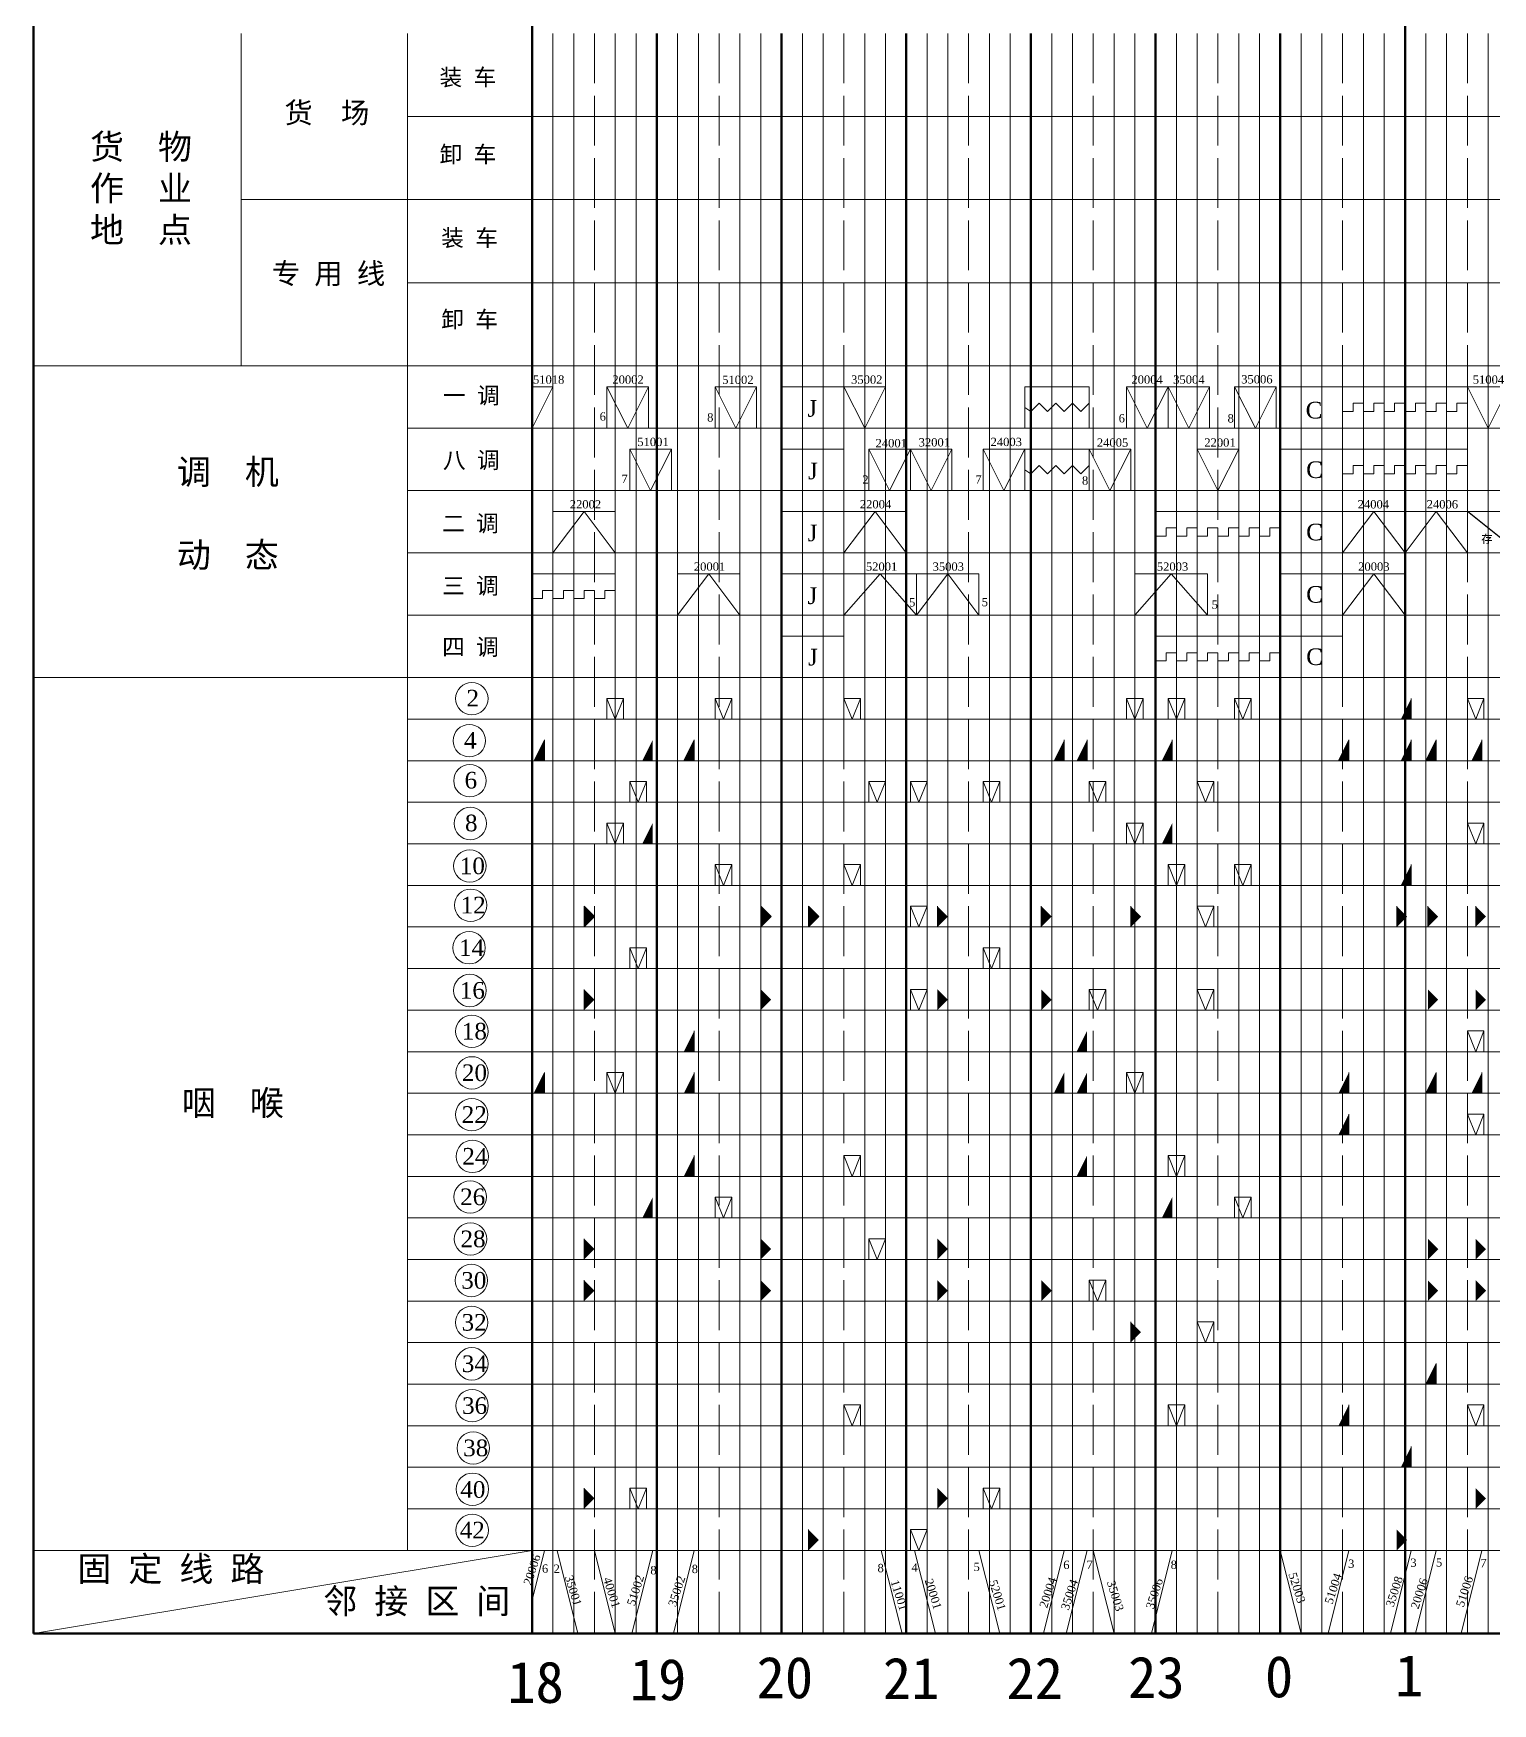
# Model space of a CAD drawing. Header units: millimetres. Extents: x 115 to 1075, y -349 to 784.
# Drawn here: x 115 to 466.1, y -335.9 to 66 of the extents above; entities that cross this region are included whole.
import ezdxf

# ---------------------------------------------------------------- set-up
doc = ezdxf.new("R2010")
doc.units = ezdxf.units.MM
doc.linetypes.add('ACAD_ISO02W100', pattern=[15, 12, -3])
doc.layers.get('0').update_dxf_attribs({"color": 3, "lineweight": 120})
for name, color, linetype, lineweight in [('十分格1', 3, 'Continuous', 20), ('十分格2', 3, 'ACAD_ISO02W100', 20), ('小时格1', 3, 'Continuous', 100), ('小时格2', 3, 'Continuous', 80)]:
    doc.layers.add(name, color=color, linetype=linetype, lineweight=lineweight)
doc.layers.add('文字', color=3, linetype='Continuous')
doc.dimstyles.new('ISO-25', dxfattribs={"dimtxt": 2.5, "dimasz": 2.5, "dimexe": 1.25, "dimexo": 0.625, "dimtad": 1, "dimdsep": 46, "dimtxsty": 'Standard', "dimcen": 2.5, "dimadec": 0, "dimazin": 0, "dimtfac": 1, "dimtmove": 0, "dimatfit": 3, "dimfxl": 1, "dimarcsym": 0})

msp = doc.modelspace()

# ---------------------------------------------------------------- hatches: boundary and pattern name
at = {"layer": '十分格2', "linetype": 'ByBlock'}
for points in [[(446.5, -99), (446.5, -94), (444, -99)], [(238, -109), (238, -104), (235.5, -109)], [(264, -109), (264, -104), (261.5, -109)], [(274, -109), (274, -104), (271.5, -109)], [(363, -109), (363, -104), (360.5, -109)], [(368.5, -109), (368.5, -104), (366, -109)], [(389, -109), (389, -104), (386.5, -109)], [(431.5, -109), (431.5, -104), (429, -109)], [(446.5, -109), (446.5, -104), (444, -109)], [(452.5, -109), (452.5, -104), (450, -109)], [(463.5, -109), (463.5, -104), (461, -109)], [(264, -129), (264, -124), (261.5, -129)], [(389, -129), (389, -124), (386.5, -129)], [(446.5, -139), (446.5, -134), (444, -139)], [(247.5, -144), (250, -146.5), (247.5, -149)], [(290, -144), (292.5, -146.5), (290, -149)], [(304, -146.5), (301.5, -149), (301.5, -144)], [(332.5, -144), (335, -146.5), (332.5, -149)], [(357.5, -144), (360, -146.5), (357.5, -149)], [(379, -144), (381.5, -146.5), (379, -149)], [(445.5, -146.5), (443, -149), (443, -144)], [(450.5, -144), (453, -146.5), (450.5, -149)], [(462, -144), (464.5, -146.5), (462, -149)], [(247.5, -164), (250, -166.5), (247.5, -169)], [(290, -164), (292.5, -166.5), (290, -169)], [(332.5, -164), (335, -166.5), (332.5, -169)], [(357.5, -164), (360, -166.5), (357.5, -169)], [(450.5, -164), (453, -166.5), (450.5, -169)], [(462, -164), (464.5, -166.5), (462, -169)], [(274, -179), (274, -174), (271.5, -179)], [(368.5, -179), (368.5, -174), (366, -179)], [(238, -189), (238, -184), (235.5, -189)], [(274, -189), (274, -184), (271.5, -189)], [(363, -189), (363, -184), (360.5, -189)], [(368.5, -189), (368.5, -184), (366, -189)], [(431.5, -189), (431.5, -184), (429, -189)], [(452.5, -189), (452.5, -184), (450, -189)], [(463.5, -189), (463.5, -184), (461, -189)], [(431.5, -199), (431.5, -194), (429, -199)], [(274, -209), (274, -204), (271.5, -209)], [(368.5, -209), (368.5, -204), (366, -209)], [(264, -219), (264, -214), (261.5, -219)], [(389, -219), (389, -214), (386.5, -219)], [(247.5, -224), (250, -226.5), (247.5, -229)], [(290, -224), (292.5, -226.5), (290, -229)], [(332.5, -224), (335, -226.5), (332.5, -229)], [(450.5, -224), (453, -226.5), (450.5, -229)], [(462, -224), (464.5, -226.5), (462, -229)], [(247.5, -234), (250, -236.5), (247.5, -239)], [(290, -234), (292.5, -236.5), (290, -239)], [(332.5, -234), (335, -236.5), (332.5, -239)], [(357.5, -234), (360, -236.5), (357.5, -239)], [(450.5, -234), (453, -236.5), (450.5, -239)], [(462, -234), (464.5, -236.5), (462, -239)], [(379, -244), (381.5, -246.5), (379, -249)], [(452.5, -259), (452.5, -254), (450, -259)], [(431.5, -269), (431.5, -264), (429, -269)], [(446.5, -279), (446.5, -274), (444, -279)], [(247.5, -284), (250, -286.5), (247.5, -289)], [(332.5, -284), (335, -286.5), (332.5, -289)], [(462, -284), (464.5, -286.5), (462, -289)], [(304, -296.5), (301.5, -299), (301.5, -294)], [(445.5, -296.5), (443, -299), (443, -294)]]:
    msp.add_hatch(color=0, dxfattribs=at).paths.add_polyline_path(points)

# ---------------------------------------------------------------- linework, layer by layer
for p, q in [((115, -319), (115, 686)), ((1075, -319), (115, -319))]:
    msp.add_line(p, q)
at = {"layer": '十分格1'}
for p, q in [((240, 66), (240, -319)), ((245, 66), (245, -319)), ((255, 66), (255, -319)), ((260, 66), (260, -319)), ((270, 66), (270, -319)), ((275, 66), (275, -319)), ((285, 66), (285, -319)), ((290, 66), (290, -319)), ((300, 66), (300, -319)), ((305, 66), (305, -319)), ((315, 66), (315, -319)), ((320, 66), (320, -319)), ((330, 66), (330, -319)), ((335, 66), (335, -319)), ((345, 66), (345, -319)), ((350, 66), (350, -319)), ((360, 66), (360, -319)), ((365, 66), (365, -319)), ((375, 66), (375, -319)), ((380, 66), (380, -319)), ((390, 66), (390, -319)), ((395, 66), (395, -319)), ((405, 66), (405, -319)), ((410, 66), (410, -319)), ((420, 66), (420, -319)), ((425, 66), (425, -319)), ((435, 66), (435, -319)), ((440, 66), (440, -319)), ((450, 66), (450, -319)), ((455, 66), (455, -319)), ((465, 66), (465, -319))]:
    msp.add_line(p, q, dxfattribs=at)
at = {"layer": '十分格2', "color": 0, "linetype": 'ByBlock'}
for p, q in [((165, 66), (165, -14)), ((205, 66), (205, -14)), ((235, 46), (205, 46)), ((235, 46), (955, 46)), ((235, 26), (165, 26)), ((235, 26), (955, 26)), ((235, 6), (205, 6)), ((205, 6), (955, 6)), ((115, -14), (955, -14)), ((205, -14), (205, -89)), ((235, -29), (235, -19)), ((235, -19), (240, -19)), ((240, -19), (235, -29)), ((240, -19), (240, -29)), ((253, -29), (253, -19)), ((253, -19), (258, -29)), ((253, -19), (263, -19)), ((258, -29), (263, -19)), ((263, -19), (263, -29)), ((279, -29), (279, -19)), ((279, -19), (284, -29)), ((279, -19), (289, -19)), ((284, -29), (289, -19)), ((289, -19), (289, -29)), ((295, -29), (295, -19)), ((295, -19), (310, -19)), ((310, -29), (310, -19)), ((310, -19), (320, -19)), ((310, -19), (315, -29)), ((315, -29), (320, -19)), ((320, -19), (320, -29)), ((353.5, -29), (353.5, -19)), ((353.5, -19), (369, -19)), ((369, -19), (369, -29)), ((378, -29), (378, -19)), ((378, -19), (383, -29)), ((378, -19), (388, -19)), ((383, -29), (388, -19)), ((388, -19), (388, -29)), ((388, -19), (393, -29)), ((388, -19), (398, -19)), ((393, -29), (398, -19)), ((398, -19), (398, -29)), ((404, -29), (404, -19)), ((404, -19), (409, -29)), ((404, -19), (414, -19)), ((409, -29), (414, -19)), ((414, -19), (414, -29)), ((415, -29), (415, -19)), ((415, -19), (430, -19)), ((430, -19), (430, -29)), ((430, -19), (460, -19)), ((460, -29), (460, -19)), ((460, -19), (465, -29)), ((460, -19), (470, -19)), ((465, -29), (470, -19)), ((353.5, -24), (355, -25)), ((355, -25), (357, -23)), ((357, -23), (359, -25)), ((359, -25), (361, -23)), ((361, -23), (363, -25)), ((363, -25), (365, -23)), ((365, -23), (367, -25)), ((367, -25), (369, -23)), ((432.5, -25), (432.5, -23)), ((432.5, -23), (435, -23)), ((435, -23), (435, -25)), ((437.5, -25), (437.5, -23)), ((437.5, -23), (440, -23)), ((440, -23), (440, -25)), ((442.5, -25), (442.5, -23)), ((442.5, -23), (445, -23)), ((445, -23), (445, -25)), ((447.5, -25), (447.5, -23)), ((447.5, -23), (450, -23)), ((450, -23), (450, -25)), ((452.5, -25), (452.5, -23)), ((452.5, -23), (455, -23)), ((455, -23), (455, -25)), ((457.5, -25), (457.5, -23)), ((457.5, -23), (460, -23)), ((430, -25), (432.5, -25)), ((435, -25), (437.5, -25)), ((440, -25), (442.5, -25)), ((445, -25), (447.5, -25)), ((450, -25), (452.5, -25)), ((455, -25), (457.5, -25)), ((235, -29), (205, -29)), ((205, -29), (955, -29)), ((365, -29), (367, -29)), ((440, -29), (442.5, -29)), ((258.5, -44), (258.5, -34)), ((258.5, -34), (263.5, -44)), ((258.5, -34), (268.5, -34)), ((263.5, -44), (268.5, -34)), ((268.5, -34), (268.5, -44)), ((295, -44), (295, -34)), ((295, -34), (310, -34)), ((310, -34), (310, -44)), ((316, -34), (326, -34)), ((316, -34), (321, -44)), ((316, -44), (316, -34)), ((321, -44), (326, -34)), ((326, -34), (326, -44)), ((326, -34), (331, -44)), ((326, -34), (336, -34)), ((331, -44), (336, -34)), ((336, -34), (336, -44)), ((343.5, -44), (343.5, -34)), ((343.5, -34), (348.5, -44)), ((343.5, -34), (353.5, -34)), ((348.5, -44), (353.5, -34)), ((353.5, -34), (353.5, -44)), ((353.5, -34), (369, -34)), ((369, -44), (369, -34)), ((369, -34), (374, -44)), ((369, -34), (379, -34)), ((374, -44), (379, -34)), ((379, -34), (379, -44)), ((395, -44), (395, -34)), ((395, -34), (400, -44)), ((395, -34), (405, -34)), ((400, -44), (405, -34)), ((405, -34), (405, -44)), ((415, -44), (415, -34)), ((415, -34), (430, -34)), ((430, -34), (430, -44)), ((430, -34), (460, -34)), ((460, -34), (460, -44)), ((353.5, -39), (355, -40)), ((355, -40), (357, -38)), ((357, -38), (359, -40)), ((359, -40), (361, -38)), ((361, -38), (363, -40)), ((363, -40), (365, -38)), ((365, -38), (367, -40)), ((367, -40), (369, -38)), ((430, -40), (432.5, -40)), ((432.5, -40), (432.5, -38)), ((432.5, -38), (435, -38)), ((435, -38), (435, -40)), ((435, -40), (437.5, -40)), ((437.5, -40), (437.5, -38)), ((437.5, -38), (440, -38)), ((440, -38), (440, -40)), ((440, -40), (442.5, -40)), ((442.5, -40), (442.5, -38)), ((442.5, -38), (445, -38)), ((445, -38), (445, -40)), ((445, -40), (447.5, -40)), ((447.5, -40), (447.5, -38)), ((447.5, -38), (450, -38)), ((450, -38), (450, -40)), ((450, -40), (452.5, -40)), ((452.5, -40), (452.5, -38)), ((452.5, -38), (455, -38)), ((455, -38), (455, -40)), ((455, -40), (457.5, -40)), ((457.5, -40), (457.5, -38)), ((457.5, -38), (460, -38)), ((235, -44), (205, -44)), ((205, -44), (955, -44)), ((240, -59), (240, -49)), ((240, -59), (240, -49)), ((240, -49), (255, -49)), ((240, -59), (247.5, -49)), ((247.5, -49), (255, -59)), ((255, -49), (255, -59)), ((295, -59), (295, -49)), ((295, -49), (310, -49)), ((310, -49), (310, -59)), ((310, -59), (310, -49)), ((310, -49), (325, -49)), ((310, -59), (317.5, -49)), ((317.5, -49), (325, -59)), ((325, -49), (325, -59)), ((385, -59), (385, -49)), ((385, -49), (415, -49)), ((415, -59), (415, -49)), ((415, -49), (430, -49)), ((430, -59), (430, -49)), ((430, -49), (445, -49)), ((430, -59), (437.5, -49)), ((430, -49), (430, -59)), ((437.5, -49), (445, -59)), ((445, -49), (445, -59)), ((445, -49), (460, -49)), ((445, -59), (452.5, -49)), ((452.5, -49), (460, -59)), ((460, -49), (460, -59)), ((460, -49), (470, -49)), ((385, -55), (387.5, -55)), ((387.5, -55), (387.5, -53)), ((387.5, -53), (390, -53)), ((390, -53), (390, -55)), ((390, -55), (392.5, -55)), ((392.5, -55), (392.5, -53)), ((392.5, -53), (395, -53)), ((395, -53), (395, -55)), ((395, -55), (397.5, -55)), ((397.5, -55), (397.5, -53)), ((397.5, -53), (400, -53)), ((400, -53), (400, -55)), ((400, -55), (402.5, -55)), ((402.5, -55), (402.5, -53)), ((402.5, -53), (405, -53)), ((405, -53), (405, -55)), ((405, -55), (407.5, -55)), ((407.5, -55), (407.5, -53)), ((407.5, -53), (410, -53)), ((410, -53), (410, -55)), ((410, -55), (412.5, -55)), ((412.5, -55), (412.5, -53)), ((412.5, -53), (415, -53)), ((235, -59), (205, -59)), ((205, -59), (955, -59)), ((235, -64), (255, -64)), ((255, -64), (255, -74)), ((270, -74), (270, -64)), ((270, -64), (285, -64)), ((270, -74), (277.5, -64)), ((277.5, -64), (285, -74)), ((285, -64), (285, -74)), ((295, -74), (295, -64)), ((295, -64), (310, -64)), ((310, -64), (310, -74)), ((310, -74), (310, -64)), ((310, -64), (327.5, -64)), ((310, -74), (318.75, -64)), ((318.75, -64), (327.5, -74)), ((327.5, -64), (327.5, -74)), ((327.5, -64), (342.5, -64)), ((327.5, -74), (335, -64)), ((335, -64), (342.5, -74)), ((342.5, -64), (342.5, -74)), ((380, -74), (380, -64)), ((380, -64), (397.5, -64)), ((380, -74), (388.75, -64)), ((388.75, -64), (397.5, -74)), ((397.5, -64), (397.5, -74)), ((415, -74), (415, -64)), ((415, -64), (430, -64)), ((430, -74), (430, -64)), ((430, -64), (445, -64)), ((430, -74), (437.5, -64)), ((430, -64), (430, -74)), ((437.5, -64), (445, -74)), ((445, -64), (445, -74)), ((237.5, -70), (237.5, -68)), ((237.5, -68), (240, -68)), ((240, -68), (240, -70)), ((242.5, -70), (242.5, -68)), ((242.5, -68), (245, -68)), ((245, -68), (245, -70)), ((247.5, -70), (247.5, -68)), ((247.5, -68), (250, -68)), ((250, -68), (250, -70)), ((252.5, -70), (252.5, -68)), ((252.5, -68), (255, -68)), ((235, -70), (237.5, -70)), ((240, -70), (242.5, -70)), ((245, -70), (247.5, -70)), ((250, -70), (252.5, -70)), ((235, -74), (205, -74)), ((205, -74), (955, -74)), ((295, -89), (295, -79)), ((295, -79), (310, -79)), ((310, -79), (310, -89)), ((415, -79), (385, -79)), ((385, -79), (385, -89)), ((415, -89), (415, -79)), ((415, -79), (430, -79)), ((430, -79), (430, -89)), ((387.5, -85), (387.5, -83)), ((387.5, -83), (390, -83)), ((390, -83), (390, -85)), ((392.5, -85), (392.5, -83)), ((392.5, -83), (395, -83)), ((395, -83), (395, -85)), ((397.5, -85), (397.5, -83)), ((397.5, -83), (400, -83)), ((400, -83), (400, -85)), ((402.5, -85), (402.5, -83)), ((402.5, -83), (405, -83)), ((405, -83), (405, -85)), ((407.5, -85), (407.5, -83)), ((407.5, -83), (410, -83)), ((410, -83), (410, -85)), ((412.5, -85), (412.5, -83)), ((412.5, -83), (415, -83)), ((385, -85), (387.5, -85)), ((390, -85), (392.5, -85)), ((395, -85), (397.5, -85)), ((400, -85), (402.5, -85)), ((405, -85), (407.5, -85)), ((410, -85), (412.5, -85)), ((115, -89), (955, -89)), ((205, -89), (205, -299)), ((253, -94), (253, -99)), ((253, -94), (257, -94)), ((253, -94), (255, -99)), ((255, -99), (257, -94)), ((257, -94), (257, -99)), ((283, -94), (279, -94)), ((279, -94), (279, -99)), ((279, -94), (281, -99)), ((281, -99), (283, -94)), ((283, -99), (283, -94)), ((310, -99), (310, -94)), ((310, -94), (314, -94)), ((310, -94), (312, -99)), ((312, -99), (314, -94)), ((314, -94), (314, -99)), ((378, -99), (378, -94)), ((378, -94), (378, -99)), ((378, -94), (380, -99)), ((378, -94), (382, -94)), ((380, -99), (382, -94)), ((382, -94), (382, -99)), ((388, -99), (388, -94)), ((388, -94), (390, -99)), ((388, -94), (392, -94)), ((388, -99), (388, -94)), ((390, -99), (392, -94)), ((392, -94), (392, -99)), ((404, -99), (404, -94)), ((404, -94), (404, -99)), ((408, -94), (404, -94)), ((404, -94), (406, -99)), ((406, -99), (408, -94)), ((408, -99), (408, -94)), ((446.5, -99), (446.5, -94)), ((460, -99), (460, -94)), ((464, -94), (460, -94)), ((460, -94), (462, -99)), ((462, -99), (464, -94)), ((464, -99), (464, -94)), ((235, -99), (205, -99)), ((205, -99), (955, -99)), ((253, -99), (263, -99)), ((279, -99), (283, -99)), ((314, -99), (310, -99)), ((238, -104), (235.5, -109)), ((238, -109), (238, -104)), ((271.5, -109), (274, -104)), ((274, -109), (274, -104)), ((363, -109), (363, -104)), ((368.5, -109), (368.5, -104)), ((389, -109), (389, -104)), ((429, -109), (431.5, -104)), ((431.5, -109), (431.5, -104)), ((446.5, -109), (446.5, -104)), ((452.5, -104), (450, -109)), ((452.5, -109), (452.5, -104)), ((463.5, -109), (463.5, -104)), ((235, -109), (205, -109)), ((205, -109), (955, -109)), ((235.5, -109), (238, -109)), ((260, -109), (264, -109)), ((274, -109), (271.5, -109)), ((431.5, -109), (429, -109)), ((258.5, -114), (258.5, -119)), ((258.5, -114), (262.5, -114)), ((258.5, -114), (260.5, -119)), ((260.5, -119), (262.5, -114)), ((262.5, -114), (262.5, -119)), ((316, -119), (316, -114)), ((316, -114), (320, -114)), ((316, -114), (318, -119)), ((318, -119), (320, -114)), ((320, -114), (320, -119)), ((326, -119), (326, -114)), ((326, -114), (330, -114)), ((326, -114), (328, -119)), ((326, -119), (326, -114)), ((328, -119), (330, -114)), ((330, -114), (330, -119)), ((343.5, -119), (343.5, -114)), ((343.5, -114), (347.5, -114)), ((343.5, -114), (345.5, -119)), ((343.5, -114), (343.5, -119)), ((345.5, -119), (347.5, -114)), ((347.5, -114), (347.5, -119)), ((369, -119), (369, -114)), ((369, -114), (373, -114)), ((369, -114), (371, -119)), ((371, -119), (373, -114)), ((373, -114), (373, -119)), ((395, -119), (395, -114)), ((395, -114), (399, -114)), ((395, -114), (397, -119)), ((395, -119), (395, -114)), ((397, -119), (399, -114)), ((399, -114), (399, -119)), ((235, -119), (205, -119)), ((205, -119), (955, -119)), ((258.5, -119), (268.5, -119)), ((262.5, -119), (258.5, -119)), ((320, -119), (316, -119)), ((373, -119), (369, -119)), ((253, -124), (253, -129)), ((253, -124), (257, -124)), ((253, -124), (255, -129)), ((255, -129), (257, -124)), ((257, -124), (257, -129)), ((378, -124), (382, -124)), ((378, -124), (380, -129)), ((378, -124), (378, -129)), ((380, -129), (382, -124)), ((382, -124), (382, -129)), ((460, -129), (460, -124)), ((460, -124), (462, -129)), ((464, -124), (460, -124)), ((462, -129), (464, -124)), ((464, -129), (464, -124)), ((235, -129), (205, -129)), ((205, -129), (955, -129)), ((253, -129), (263, -129)), ((264, -129), (260, -129)), ((279, -139), (279, -134)), ((283, -134), (279, -134)), ((279, -134), (281, -139)), ((281, -139), (283, -134)), ((283, -139), (283, -134)), ((310, -139), (310, -134)), ((310, -134), (314, -134)), ((310, -134), (312, -139)), ((312, -139), (314, -134)), ((314, -134), (314, -139)), ((388, -134), (392, -134)), ((388, -134), (390, -139)), ((388, -139), (388, -134)), ((390, -139), (392, -134)), ((392, -134), (392, -139)), ((408, -134), (404, -134)), ((404, -134), (406, -139)), ((404, -139), (404, -134)), ((406, -139), (408, -134)), ((408, -139), (408, -134)), ((446.5, -139), (446.5, -134)), ((235, -139), (205, -139)), ((205, -139), (955, -139)), ((247.5, -149), (247.5, -144)), ((247.5, -144), (250, -146.5)), ((290, -149), (290, -144)), ((290, -144), (292.5, -146.5)), ((301.5, -149), (301.5, -144)), ((301.5, -144), (304, -146.5)), ((326, -149), (326, -144)), ((326, -144), (330, -144)), ((326, -144), (328, -149)), ((328, -149), (330, -144)), ((330, -144), (330, -149)), ((332.5, -149), (332.5, -144)), ((357.5, -149), (357.5, -144)), ((379, -149), (379, -144)), ((395, -144), (399, -144)), ((395, -144), (397, -149)), ((395, -149), (395, -144)), ((397, -149), (399, -144)), ((399, -144), (399, -149)), ((443, -149), (443, -144)), ((450.5, -149), (450.5, -144)), ((462, -149), (462, -144)), ((250, -146.5), (247.5, -149)), ((292.5, -146.5), (290, -149)), ((304, -146.5), (301.5, -149)), ((235, -149), (205, -149)), ((205, -149), (955, -149)), ((290, -149), (292.5, -149)), ((258.5, -159), (258.5, -154)), ((258.5, -154), (262.5, -154)), ((258.5, -154), (260.5, -159)), ((260.5, -159), (262.5, -154)), ((262.5, -154), (262.5, -159)), ((343.5, -154), (345.5, -159)), ((343.5, -154), (347.5, -154)), ((343.5, -159), (343.5, -154)), ((345.5, -159), (347.5, -154)), ((347.5, -154), (347.5, -159)), ((235, -159), (205, -159)), ((205, -159), (955, -159)), ((268.5, -159), (258.5, -159)), ((247.5, -169), (247.5, -164)), ((290, -169), (290, -164)), ((326, -169), (326, -164)), ((326, -164), (330, -164)), ((326, -164), (328, -169)), ((328, -169), (330, -164)), ((330, -164), (330, -169)), ((369, -169), (369, -164)), ((369, -164), (373, -164)), ((369, -164), (371, -169)), ((371, -169), (373, -164)), ((373, -164), (373, -169)), ((395, -164), (399, -164)), ((395, -164), (397, -169)), ((395, -169), (395, -164)), ((397, -169), (399, -164)), ((399, -164), (399, -169)), ((235, -169), (205, -169)), ((205, -169), (955, -169)), ((274, -179), (274, -174)), ((460, -179), (460, -174)), ((464, -174), (460, -174)), ((460, -174), (462, -179)), ((460, -179), (460, -174)), ((462, -179), (464, -174)), ((464, -179), (464, -174)), ((235, -179), (205, -179)), ((205, -179), (955, -179)), ((238, -184), (235.5, -189)), ((238, -189), (238, -184)), ((253, -184), (253, -189)), ((253, -184), (255, -189)), ((253, -184), (257, -184)), ((255, -189), (257, -184)), ((257, -184), (257, -189)), ((274, -189), (274, -184)), ((378, -184), (380, -189)), ((378, -184), (382, -184)), ((378, -184), (378, -189)), ((380, -189), (382, -184)), ((382, -184), (382, -189)), ((431.5, -189), (431.5, -184)), ((452.5, -184), (450, -189)), ((452.5, -189), (452.5, -184)), ((463.5, -189), (463.5, -184)), ((235, -189), (205, -189)), ((205, -189), (955, -189)), ((235.5, -189), (238, -189)), ((253, -189), (263, -189)), ((431.5, -199), (431.5, -194)), ((460, -199), (460, -194)), ((464, -194), (460, -194)), ((460, -194), (462, -199)), ((462, -199), (464, -194)), ((464, -199), (464, -194)), ((235, -199), (205, -199)), ((205, -199), (955, -199)), ((274, -209), (274, -204)), ((310, -209), (310, -204)), ((310, -204), (314, -204)), ((310, -204), (312, -209)), ((312, -209), (314, -204)), ((314, -204), (314, -209)), ((388, -204), (392, -204)), ((388, -204), (390, -209)), ((388, -209), (388, -204)), ((390, -209), (392, -204)), ((392, -204), (392, -209)), ((235, -209), (205, -209)), ((205, -209), (955, -209)), ((279, -219), (279, -214)), ((283, -214), (279, -214)), ((279, -214), (281, -219)), ((281, -219), (283, -214)), ((283, -219), (283, -214)), ((408, -214), (404, -214)), ((404, -214), (406, -219)), ((404, -219), (404, -214)), ((406, -219), (408, -214)), ((408, -219), (408, -214)), ((235, -219), (205, -219)), ((205, -219), (955, -219)), ((264, -219), (260, -219)), ((247.5, -229), (247.5, -224)), ((290, -229), (290, -224)), ((316, -229), (316, -224)), ((316, -224), (320, -224)), ((316, -224), (318, -229)), ((318, -229), (320, -224)), ((320, -224), (320, -229)), ((235, -229), (205, -229)), ((205, -229), (955, -229)), ((247.5, -239), (247.5, -234)), ((290, -239), (290, -234)), ((369, -239), (369, -234)), ((369, -234), (371, -239)), ((369, -234), (373, -234)), ((371, -239), (373, -234)), ((373, -234), (373, -239)), ((235, -239), (205, -239)), ((205, -239), (955, -239)), ((379, -249), (379, -244)), ((395, -249), (395, -244)), ((395, -244), (399, -244)), ((395, -244), (397, -249)), ((395, -249), (395, -244)), ((397, -249), (399, -244)), ((399, -244), (399, -249)), ((235, -249), (205, -249)), ((205, -249), (955, -249)), ((452.5, -254), (450, -259)), ((452.5, -259), (452.5, -254)), ((235, -259), (205, -259)), ((205, -259), (955, -259)), ((310, -269), (310, -264)), ((310, -264), (314, -264)), ((310, -264), (312, -269)), ((312, -269), (314, -264)), ((314, -264), (314, -269)), ((388, -264), (392, -264)), ((388, -269), (388, -264)), ((388, -264), (390, -269)), ((390, -269), (392, -264)), ((392, -264), (392, -269)), ((431.5, -269), (431.5, -264)), ((460, -269), (460, -264)), ((464, -264), (460, -264)), ((460, -264), (462, -269)), ((462, -269), (464, -264)), ((464, -269), (464, -264)), ((235, -269), (205, -269)), ((205, -269), (955, -269)), ((446.5, -279), (446.5, -274)), ((235, -279), (205, -279)), ((205, -279), (955, -279)), ((247.5, -289), (247.5, -284)), ((258.5, -289), (258.5, -284)), ((258.5, -289), (258.5, -284)), ((258.5, -284), (262.5, -284)), ((258.5, -284), (260.5, -289)), ((260.5, -289), (262.5, -284)), ((262.5, -284), (262.5, -289)), ((343.5, -284), (347.5, -284)), ((343.5, -284), (345.5, -289)), ((343.5, -289), (343.5, -284)), ((345.5, -289), (347.5, -284)), ((347.5, -284), (347.5, -289)), ((235, -289), (205, -289)), ((205, -289), (955, -289)), ((301.5, -299), (301.5, -294)), ((326, -299), (326, -294)), ((326, -294), (328, -299)), ((326, -294), (330, -294)), ((328, -299), (330, -294)), ((330, -294), (330, -299)), ((115, -299), (235, -299)), ((115, -299), (115, -319)), ((115, -319), (235, -299)), ((235, -299), (955, -299)), ((235, -311), (238, -299)), ((241, -299), (246, -319)), ((250, -299), (255, -319)), ((259, -319), (264, -299)), ((269, -319), (274, -299)), ((319, -299), (324, -319)), ((319, -299), (324, -319)), ((327, -299), (332, -319)), ((342.5, -299), (347.5, -319)), ((358, -319), (363, -299)), ((363.5, -319), (368.5, -299)), ((370, -299), (375, -319)), ((384, -319), (389, -299)), ((415, -299), (420, -319)), ((426.5, -319), (431.5, -299)), ((441.5, -319), (446.5, -299)), ((447.5, -319), (452.5, -299)), ((458.5, -319), (463.5, -299)), ((233, -319), (233.03, -318.86))]:
    msp.add_line(p, q, dxfattribs=at)
at = {"layer": '十分格2'}
for p, q in [((250, 66), (250, -319)), ((280, 66), (280, -319)), ((310, 66), (310, -319)), ((340, 66), (340, -319)), ((370, 66), (370, -319)), ((400, 66), (400, -319)), ((430, 66), (430, -319)), ((460, 66), (460, -319))]:
    msp.add_line(p, q, dxfattribs=at)
at = {"layer": '十分格2', "color": 0, "linetype": 'ByBlock'}
for centre in [(220.48, -94.06), (219.88, -104.18), (220.02, -113.8), (220.11, -124.1), (220, -134.32), (220.2, -143.77), (219.82, -154), (220, -164.27), (220.49, -174.11), (220.52, -184.1), (220.46, -194.15), (220.61, -204.2), (220.09, -213.95), (220.17, -224.07), (220.36, -234.05), (220.44, -244.15), (220.49, -254.11), (220.55, -264.18), (220.82, -274.36), (220.62, -284.28), (220.56, -294.15)]:
    msp.add_circle(centre, 3.9, dxfattribs=at)
at = {"layer": '小时格1'}
for p, q in [((235, 69.44), (235, -319)), ((415, 66), (415, -319))]:
    msp.add_line(p, q, dxfattribs=at)
at = {"layer": '小时格2'}
for p, q in [((445, 69.44), (445, -319)), ((265, 66), (265, -319)), ((295, 66), (295, -319)), ((325, 66), (325, -319)), ((355, 66), (355, -319)), ((385, 66), (385, -319)), ((415, 66), (415, 29.44)), ((115, 41), (115, 41))]:
    msp.add_line(p, q, dxfattribs=at)

# ---------------------------------------------------------------- texts
at = {"layer": '文字', "attachment_point": 1}
for s, insert, char_height, width in [('\\pt28;{\\fSimHei|b0|i0|c134|p2;\\C0;装 车}', (212.71, 57.45), 4, 26.4744), ('\\pt35;{\\fSimHei|b0|i0|c134|p2;\\C0;货  场}', (175.38, 49.41), 5, 26.4744), ('\\pt42;{\\fSimHei|b0|i0|c134|p2;\\C0;货  物\\P作  业\\P地  点}', (128.62, 41.74), 6, 25.6153), ('\\pt28;{\\fSimHei|b0|i0|c134|p2;\\C0;卸 车}', (212.74, 38.9), 4, 26.4744), ('\\pt28;{\\fSimHei|b0|i0|c134|p2;\\C0;装 车}', (213.13, 18.8), 4, 26.4744), ('\\pt35;{\\fSimHei|b0|i0|c134|p2;\\C0;专 用 线}', (172.37, 10.74), 5, 36.4667), ('\\pt28;{\\fSimHei|b0|i0|c134|p2;\\C0;卸 车}', (213.13, -0.8), 4, 26.4744), ('\\pt28;{\\fSimHei|b0|i0|c134|p2;\\C0;一 调}', (213.56, -19.11), 4, 26.4744), ('\\pt14;{\\fTimes New Roman|b0|i0|c0|p18;\\C0;51018}', (235.19, -16.29), 2, 10.9003), ('\\pt14;{\\fTimes New Roman|b0|i0|c0|p18;\\C0;20002}', (254.29, -16.29), 2, 10.9003), ('\\pt14;{\\fTimes New Roman|b0|i0|c0|p18;\\C0;51002}', (280.72, -16.34), 2, 10.9003), ('\\pt14;{\\fTimes New Roman|b0|i0|c0|p18;\\C0;35002}', (311.73, -16.29), 2, 10.9003), ('\\pt14;{\\fTimes New Roman|b0|i0|c0|p18;\\C0;20004}', (379.17, -16.29), 2, 10.9003), ('\\pt14;{\\fTimes New Roman|b0|i0|c0|p18;\\C0;35004}', (389.22, -16.29), 2, 10.9003), ('\\pt14;{\\fTimes New Roman|b0|i0|c0|p18;\\C0;35006}', (405.59, -16.22), 2, 10.9003), ('\\pt14;{\\fTimes New Roman|b0|i0|c0|p18;\\C0;51004}', (461.3, -16.29), 2, 10.9003), ('\\pt28;{\\fTimes New Roman|b0|i0|c0|p18;\\C0;J}', (301.21, -22.22), 4, 3.786), ('\\pt28;{\\fTimes New Roman|b0|i0|c0|p18;\\C0;C}', (421.09, -22.65), 4, 3.786), ('\\pt14;{\\fTimes New Roman|b0|i0|c0|p18;\\C0;6}', (251.23, -25.17), 2, 1.9356), ('\\pt14;{\\fTimes New Roman|b0|i0|c0|p18;\\C0;8}', (277.1, -25.39), 2, 1.9356), ('\\pt14;{\\fTimes New Roman|b0|i0|c0|p18;\\C0;6}', (376.11, -25.6), 2, 1.9356), ('\\pt14;{\\fTimes New Roman|b0|i0|c0|p18;\\C0;8}', (402.31, -25.62), 2, 1.9356), ('\\pt14;{\\fTimes New Roman|b0|i0|c0|p18;\\C0;51001}', (260.29, -31.29), 2, 10.9003), ('\\pt14;{\\fTimes New Roman|b0|i0|c0|p18;\\C0;24001}', (317.62, -31.59), 2, 10.9003), ('\\pt14;{\\fTimes New Roman|b0|i0|c0|p18;\\C0;32001}', (327.98, -31.38), 2, 10.9003), ('\\pt14;{\\fTimes New Roman|b0|i0|c0|p18;\\C0;24003}', (345.29, -31.29), 2, 10.9003), ('\\pt14;{\\fTimes New Roman|b0|i0|c0|p18;\\C0;24005}', (370.86, -31.46), 2, 10.9003), ('\\pt14;{\\fTimes New Roman|b0|i0|c0|p18;\\C0;22001}', (396.71, -31.44), 2, 10.9003), ('\\pt42;{\\fSimHei|b0|i0|c134|p2;\\C0;调  机\\P\\P动  态}', (149.52, -36.49), 6, 25.6153), ('\\pt28;{\\fSimHei|b0|i0|c134|p2;\\C0;八 调}', (213.53, -34.67), 4, 26.4744), ('\\pt14;{\\fTimes New Roman|b0|i0|c0|p18;\\C0;7}', (256.49, -40.17), 2, 1.9356), ('\\pt28;{\\fTimes New Roman|b0|i0|c0|p18;\\C0;J}', (301.38, -37.28), 4, 3.786), ('\\pt28;{\\fTimes New Roman|b0|i0|c0|p18;\\C0;C}', (421.22, -36.97), 4, 3.786), ('\\pt14;{\\fTimes New Roman|b0|i0|c0|p18;\\C0;2}', (314.43, -40.35), 2, 1.9356), ('\\pt14;{\\fTimes New Roman|b0|i0|c0|p18;\\C0;7}', (341.63, -40.31), 2, 1.9356), ('\\pt14;{\\fTimes New Roman|b0|i0|c0|p18;\\C0;8}', (367.28, -40.57), 2, 1.9356), ('\\pt14;{\\fTimes New Roman|b0|i0|c0|p18;\\C0;22002}', (244.04, -46.29), 2, 10.9003), ('\\pt14;{\\fTimes New Roman|b0|i0|c0|p18;\\C0;22004}', (313.83, -46.29), 2, 10.9003), ('\\pt14;{\\fTimes New Roman|b0|i0|c0|p18;\\C0;24004}', (433.61, -46.29), 2, 10.9003), ('\\pt14;{\\fTimes New Roman|b0|i0|c0|p18;\\C0;24006}', (450.21, -46.29), 2, 10.9003), ('\\pt28;{\\fSimHei|b0|i0|c134|p2;\\C0;二 调}', (213.33, -49.88), 4, 26.4744), ('\\pt28;{\\fTimes New Roman|b0|i0|c0|p18;\\C0;J}', (301.29, -52.19), 4, 3.786), ('\\pt28;{\\fTimes New Roman|b0|i0|c0|p18;\\C0;C}', (421.22, -51.97), 4, 3.786), ('\\pt14;{\\fSimSun|b0|i0|c134|p2;\\C0;存}', (463.33, -54.67), 2, 1.9356), ('\\pt14;{\\fTimes New Roman|b0|i0|c0|p18;\\C0;20001}', (273.9, -61.29), 2, 10.9003), ('\\pt14;{\\fTimes New Roman|b0|i0|c0|p18;\\C0;52001}', (315.29, -61.29), 2, 10.9003), ('\\pt14;{\\fTimes New Roman|b0|i0|c0|p18;\\C0;35003}', (331.34, -61.29), 2, 10.9003), ('\\pt14;{\\fTimes New Roman|b0|i0|c0|p18;\\C0;52003}', (385.29, -61.29), 2, 10.9003), ('\\pt14;{\\fTimes New Roman|b0|i0|c0|p18;\\C0;20003}', (433.73, -61.29), 2, 10.9003), ('\\pt28;{\\fSimHei|b0|i0|c134|p2;\\C0;三 调}', (213.33, -64.89), 4, 26.4744), ('\\pt28;{\\fTimes New Roman|b0|i0|c0|p18;\\C0;J}', (301.25, -67.29), 4, 3.786), ('\\pt28;{\\fTimes New Roman|b0|i0|c0|p18;\\C0;C}', (421.22, -66.97), 4, 3.786), ('\\pt14;{\\fTimes New Roman|b0|i0|c0|p18;\\C0;5}', (325.69, -69.88), 2, 1.9356), ('\\pt14;{\\fTimes New Roman|b0|i0|c0|p18;\\C0;5}', (343.16, -69.82), 2, 1.9356), ('\\pt14;{\\fTimes New Roman|b0|i0|c0|p18;\\C0;5}', (398.48, -70.42), 2, 1.9356), ('\\pt28;{\\fSimHei|b0|i0|c134|p2;\\C0;四 调}', (213.34, -79.61), 4, 26.4744), ('\\pt28;{\\fTimes New Roman|b0|i0|c0|p18;\\C0;J}', (301.38, -82.07), 4, 3.786), ('\\pt28;{\\fTimes New Roman|b0|i0|c0|p18;\\C0;C}', (421.22, -81.97), 4, 3.786), ('\\pt28;{\\fTimes New Roman|b0|i0|c0|p18;\\C0;2}', (219.2, -91.94), 4, 6.2815), ('\\pt28;{\\fTimes New Roman|b0|i0|c0|p18;\\C0;4}', (218.6, -102.07), 4, 6.2815), ('\\pt28;{\\fTimes New Roman|b0|i0|c0|p18;\\C0;6}', (218.74, -111.68), 4, 6.2815), ('\\pt28;{\\fTimes New Roman|b0|i0|c0|p18;\\C0;8}', (218.83, -121.98), 4, 6.2815), ('\\pt28;{\\fTimes New Roman|b0|i0|c0|p18;\\C0;10}', (217.59, -132.29), 4, 6.2815), ('\\pt28;{\\fTimes New Roman|b0|i0|c0|p18;\\C0;12}', (217.78, -141.74), 4, 6.2815), ('\\pt28;{\\fTimes New Roman|b0|i0|c0|p18;\\C0;14}', (217.41, -151.97), 4, 6.2815), ('\\pt28;{\\fTimes New Roman|b0|i0|c0|p18;\\C0;16}', (217.59, -162.24), 4, 6.2815), ('\\pt28;{\\fTimes New Roman|b0|i0|c0|p18;\\C0;18}', (218.07, -172.08), 4, 6.2815), ('\\pt28;{\\fTimes New Roman|b0|i0|c0|p18;\\C0;20}', (218.1, -182.07), 4, 6.2815), ('\\pt42;{\\fSimHei|b0|i0|c134|p2;\\C0;咽  喉}', (150.71, -188.32), 6, 35.9711), ('\\pt28;{\\fTimes New Roman|b0|i0|c0|p18;\\C0;22}', (218.05, -192.12), 4, 6.2815), ('\\pt28;{\\fTimes New Roman|b0|i0|c0|p18;\\C0;24}', (218.2, -202.17), 4, 6.2815), ('\\pt28;{\\fTimes New Roman|b0|i0|c0|p18;\\C0;26}', (217.67, -211.92), 4, 6.2815), ('\\pt28;{\\fTimes New Roman|b0|i0|c0|p18;\\C0;28}', (217.75, -222.04), 4, 6.2815), ('\\pt28;{\\fTimes New Roman|b0|i0|c0|p18;\\C0;30}', (217.94, -232.02), 4, 6.2815), ('\\pt28;{\\fTimes New Roman|b0|i0|c0|p18;\\C0;32}', (218.02, -242.12), 4, 6.2815), ('\\pt28;{\\fTimes New Roman|b0|i0|c0|p18;\\C0;34}', (218.07, -252.08), 4, 6.2815), ('\\pt28;{\\fTimes New Roman|b0|i0|c0|p18;\\C0;36}', (218.13, -262.15), 4, 6.2815), ('\\pt28;{\\fTimes New Roman|b0|i0|c0|p18;\\C0;38}', (218.4, -272.33), 4, 6.2815), ('\\pt28;{\\fTimes New Roman|b0|i0|c0|p18;\\C0;40}', (217.71, -282.34), 4, 6.2815), ('\\pt28;{\\fTimes New Roman|b0|i0|c0|p18;\\C0;42}', (217.56, -292.12), 4, 6.2815), ('\\pt42;{\\fSimHei|b0|i0|c134|p2;\\C0;固 定 线 路}', (125.58, -300.44), 6, 50.102), ('\\pt14;{\\fTimes New Roman|b0|i0|c0|p18;\\C0;3}', (431.31, -301.19), 2, 1.9356), ('\\pt14;{\\fTimes New Roman|b0|i0|c0|p18;\\C0;3}', (446.27, -300.96), 2, 1.9356), ('\\pt14;{\\fTimes New Roman|b0|i0|c0|p18;\\C0;5}', (452.44, -300.88), 2, 1.9356), ('\\pt14;{\\fTimes New Roman|b0|i0|c0|p18;\\C0;7}', (463.13, -301.03), 2, 1.9356), ('\\pt14;{\\fTimes New Roman|b0|i0|c0|p18;\\C0;6}', (237.35, -302.37), 2, 1.9356), ('\\pt14;{\\fTimes New Roman|b0|i0|c0|p18;\\C0;2}', (240.16, -302.4), 2, 1.9356), ('\\pt14;{\\fTimes New Roman|b0|i0|c0|p18;\\C0;8}', (263.43, -302.75), 2, 1.9356), ('\\pt14;{\\fTimes New Roman|b0|i0|c0|p18;\\C0;8}', (273.38, -302.46), 2, 1.9356), ('\\pt14;{\\fTimes New Roman|b0|i0|c0|p18;\\C0;8}', (318.09, -302.24), 2, 1.9356), ('\\pt14;{\\fTimes New Roman|b0|i0|c0|p18;\\C0;4}', (326.27, -302.08), 2, 1.9356), ('\\pt14;{\\fTimes New Roman|b0|i0|c0|p18;\\C0;5}', (341.19, -301.96), 2, 1.9356), ('\\pt14;{\\fTimes New Roman|b0|i0|c0|p18;\\C0;6}', (362.78, -301.47), 2, 1.9356), ('\\pt14;{\\fTimes New Roman|b0|i0|c0|p18;\\C0;7}', (368.38, -301.43), 2, 1.9356), ('\\pt14;{\\fTimes New Roman|b0|i0|c0|p18;\\C0;8}', (388.62, -301.45), 2, 1.9356), ('\\pt42;{\\fSimHei|b0|i0|c134|p2;\\C0;邻 接 区 间}', (184.77, -308.19), 6, 49.6314), ('{\\fSimSun|b0|i0|c134|p2;19}', (258.49, -325.04), 10, 24.0395), ('{\\fSimSun|b0|i0|c134|p2;20}', (289, -324.56), 10, 24.0395), ('{\\fSimSun|b0|i0|c134|p2;21}', (319.38, -324.77), 10, 24.0395), ('{\\fSimSun|b0|i0|c134|p2;22}', (349.12, -324.77), 10, 24.0395), ('{\\fSimSun|b0|i0|c134|p2;23}', (378.37, -324.52), 10, 24.0395), ('{\\fSimSun|b0|i0|c134|p2;0}', (411.31, -324.34), 10, 24.0395), ('{\\fSimSun|b0|i0|c134|p2;1}', (442.6, -324.09), 10, 24.0395), ('{\\fSimSun|b0|i0|c134|p2;18}', (229.02, -325.69), 10, 24.0395)]:
    msp.add_mtext(s, dxfattribs=dict(at, insert=insert, char_height=char_height, width=width))
at = {"layer": '文字', "char_height": 2, "width": 10.8071, "attachment_point": 1}
for s, insert, rotation in [('\\pt14;{\\fTimes New Roman|b0|i0|c0|p18;\\C0;20006}', (232.84, -306.92), 71.9335), ('\\pt14;{\\fTimes New Roman|b0|i0|c0|p18;\\C0;35001}', (244.71, -304.77), 287.4659), ('\\pt14;{\\fTimes New Roman|b0|i0|c0|p18;\\C0;51002}', (257.74, -311.87), 71.9335), ('\\pt14;{\\fTimes New Roman|b0|i0|c0|p18;\\C0;35002}', (267.66, -312.07), 71.9335), ('\\pt14;{\\fTimes New Roman|b0|i0|c0|p18;\\C0;52003}', (418.83, -304.09), 287.4659), ('\\pt14;{\\fTimes New Roman|b0|i0|c0|p18;\\C0;51004}', (425.6, -311.47), 71.9335), ('\\pt14;{\\fTimes New Roman|b0|i0|c0|p18;\\C0;35008}', (440.3, -312.17), 71.9335), ('\\pt14;{\\fTimes New Roman|b0|i0|c0|p18;\\C0;51006}', (457.19, -312.17), 71.9335), ('\\pt14;{\\fTimes New Roman|b0|i0|c0|p18;\\C0;40001}', (253.97, -305.22), 287.4659), ('\\pt14;{\\fTimes New Roman|b0|i0|c0|p18;\\C0;11001}', (323.12, -305.87), 287.4659), ('\\pt14;{\\fTimes New Roman|b0|i0|c0|p18;\\C0;20001}', (331.31, -305.57), 287.4659), ('\\pt14;{\\fTimes New Roman|b0|i0|c0|p18;\\C0;52001}', (346.77, -305.84), 287.4659), ('\\pt14;{\\fTimes New Roman|b0|i0|c0|p18;\\C0;20004}', (356.96, -312.42), 71.9335), ('\\pt14;{\\fTimes New Roman|b0|i0|c0|p18;\\C0;35004}', (362.14, -312.93), 71.9335), ('\\pt14;{\\fTimes New Roman|b0|i0|c0|p18;\\C0;35003}', (375.13, -306.02), 287.4659), ('\\pt14;{\\fTimes New Roman|b0|i0|c0|p18;\\C0;35006}', (382.58, -312.67), 71.9335), ('\\pt14;{\\fTimes New Roman|b0|i0|c0|p18;\\C0;20006}', (446.31, -312.64), 71.9335)]:
    msp.add_mtext(s, dxfattribs=dict(at, insert=insert, rotation=rotation))

# ---------------------------------------------------------------- leaders
at = {"layer": '十分格2', "color": 0, "linetype": 'ByBlock'}
msp.add_leader([(472.5, -59), (460, -49)], dimstyle='ISO-25', override={"dimgap": 0.625, "dimtad": 0, "dimdec": 4, "dimtdec": 4, "dimfrac": 2}, dxfattribs=at)

doc.saveas('drawing.dxf')
